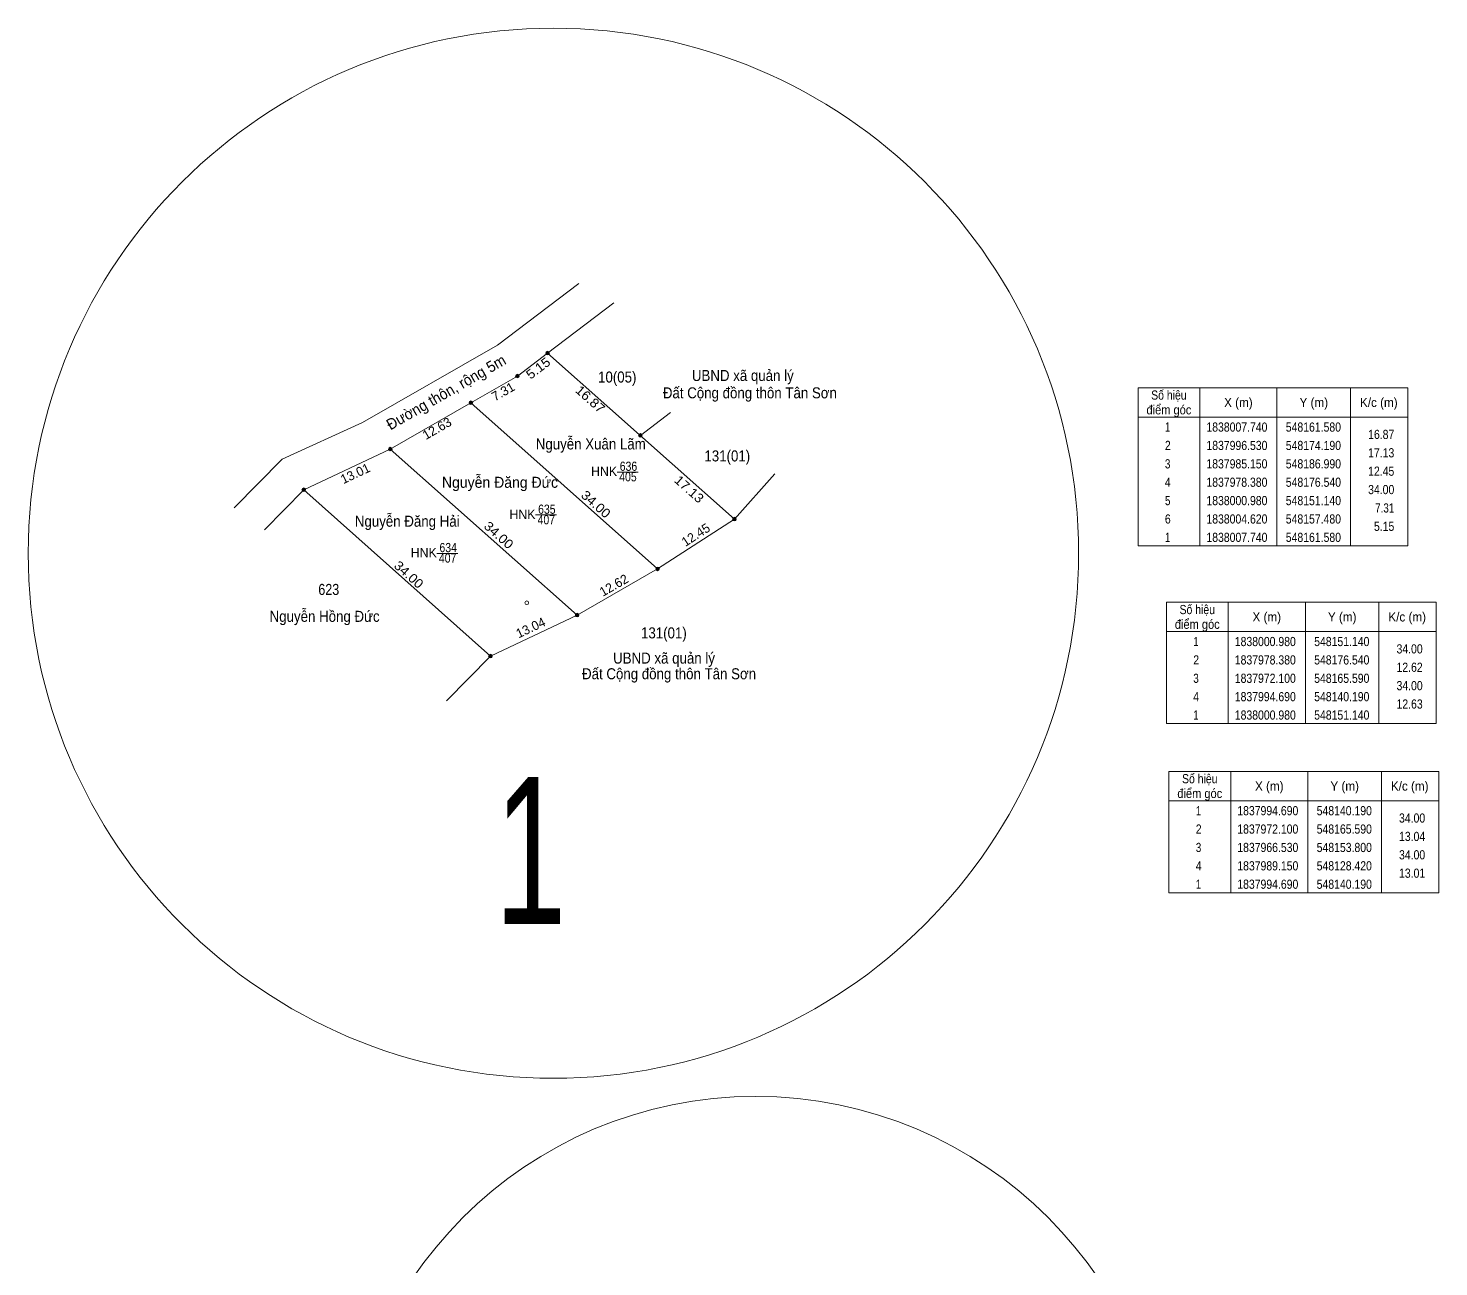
# Model space of a CAD drawing. Header units: metres. Extents: x 546991 to 548960, y 1836850 to 1838398.
# Drawn here: x 548091 to 548282.8, y 1837883.5 to 1838051.9 of the extents above; entities that cross this region are included whole.
import ezdxf
from ezdxf.enums import TextEntityAlignment as Align

# ---------------------------------------------------------------- set-up
doc = ezdxf.new("R2010")
doc.units = ezdxf.units.M
doc.header["$LTSCALE"] = 0.7
doc.linetypes.add('SHORT_DASHED', pattern=[2.7, 1.5, -1.2])
for name, color, linetype, lineweight in [('1', 7, 'SHORT_DASHED', 13), ('10', 7, 'Continuous', 13), ('11', 7, 'Continuous', 13), ('13', 7, 'Continuous', 13), ('2', 7, 'Continuous', 13), ('55', 7, 'Continuous', 13), ('63', 7, 'Continuous', 13)]:
    doc.layers.add(name, color=color, linetype=linetype, lineweight=lineweight)

msp = doc.modelspace()

# ---------------------------------------------------------------- hatches: boundary and pattern name
at = {"layer": '13'}
for points in [[(548161.83, 1838007.74, 1), (548161.33, 1838007.74, 1)], [(548157.73, 1838004.62, 1), (548157.23, 1838004.62, 1)], [(548151.39, 1838000.98, 1), (548150.89, 1838000.98, 1)], [(548174.44, 1837996.53, 1), (548173.94, 1837996.53, 1)], [(548140.44, 1837994.69, 1), (548139.94, 1837994.69, 1)], [(548128.67, 1837989.15, 1), (548128.17, 1837989.15, 1)], [(548187.24, 1837985.15, 1), (548186.74, 1837985.15, 1)], [(548176.79, 1837978.38, 1), (548176.29, 1837978.38, 1)], [(548165.84, 1837972.1, 1), (548165.34, 1837972.1, 1)], [(548154.05, 1837966.53, 1), (548153.55, 1837966.53, 1)]]:
    msp.add_hatch(color=256, dxfattribs=at).paths.add_polyline_path(points)
at = {"layer": '2'}
for points in [[(548161.705, 1838007.74, 1), (548161.455, 1838007.74, 1)], [(548157.605, 1838004.62, 1), (548157.355, 1838004.62, 1)], [(548151.265, 1838000.98, 1), (548151.015, 1838000.98, 1)], [(548174.315, 1837996.53, 1), (548174.065, 1837996.53, 1)], [(548140.315, 1837994.69, 1), (548140.065, 1837994.69, 1)], [(548128.545, 1837989.15, 1), (548128.295, 1837989.15, 1)], [(548187.115, 1837985.15, 1), (548186.865, 1837985.15, 1)], [(548176.665, 1837978.38, 1), (548176.415, 1837978.38, 1)], [(548165.715, 1837972.1, 1), (548165.465, 1837972.1, 1)], [(548153.925, 1837966.53, 1), (548153.675, 1837966.53, 1)]]:
    msp.add_hatch(color=256, dxfattribs=at).paths.add_polyline_path(points)

# ---------------------------------------------------------------- linework, layer by layer
at = {"layer": '10'}
for p, q in [((548161.58, 1838007.74), (548186.99, 1837985.15)), ((548151.14, 1838000.98), (548176.54, 1837978.38)), ((548174.19, 1837996.53), (548178.27, 1837999.65)), ((548140.19, 1837994.69), (548165.59, 1837972.1)), ((548118.97, 1837986.67), (548125.5, 1837993.32)), ((548192.47, 1837991.31), (548186.99, 1837985.15)), ((548123.08, 1837983.71), (548128.42, 1837989.15)), ((548128.42, 1837989.15), (548153.8, 1837966.53)), ((548147.82, 1837960.43), (548153.8, 1837966.53))]:
    msp.add_line(p, q, dxfattribs=at)
at = {"layer": '11'}
for p, q in [((548140.19, 1837994.69), (548151.14, 1838000.98)), ((548176.54, 1837978.38), (548165.59, 1837972.1))]:
    msp.add_line(p, q, dxfattribs=at)
at = {"layer": '13'}
for p, q in [((548171.05, 1837991.55), (548173.91, 1837991.55)), ((548159.95, 1837985.72), (548162.81, 1837985.72)), ((548146.53, 1837980.49), (548149.39, 1837980.49))]:
    msp.add_line(p, q, dxfattribs=at)
for centre in [(548161.58, 1838007.74), (548157.48, 1838004.62), (548151.14, 1838000.98), (548174.19, 1837996.53), (548140.19, 1837994.69), (548128.42, 1837989.15), (548186.99, 1837985.15), (548176.54, 1837978.38), (548165.59, 1837972.1), (548153.8, 1837966.53)]:
    msp.add_circle(centre, 0.25, dxfattribs=at)
at = {"layer": '2'}
for p, q in [((548250.26, 1838003.02), (548250.26, 1837981.52)), ((548260.76, 1838003.02), (548260.76, 1837981.52)), ((548270.76, 1838003.02), (548270.76, 1837981.52)), ((548241.86, 1837999.02), (548278.56, 1837999.02)), ((548254.12, 1837973.85), (548254.12, 1837957.35)), ((548264.62, 1837973.85), (548264.62, 1837957.35)), ((548274.62, 1837973.85), (548274.62, 1837957.35)), ((548245.72, 1837969.85), (548282.42, 1837969.85)), ((548254.46, 1837950.84), (548254.46, 1837934.34)), ((548264.96, 1837950.84), (548264.96, 1837934.34)), ((548274.96, 1837950.84), (548274.96, 1837934.34)), ((548246.06, 1837946.84), (548282.76, 1837946.84))]:
    msp.add_line(p, q, dxfattribs=at)
for points in [[(548241.86, 1838003.02), (548278.56, 1838003.02), (548278.56, 1837981.52), (548241.86, 1837981.52)], [(548245.72, 1837973.85), (548282.42, 1837973.85), (548282.42, 1837957.35), (548245.72, 1837957.35)], [(548246.06, 1837950.84), (548282.76, 1837950.84), (548282.76, 1837934.34), (548246.06, 1837934.34)]]:
    msp.add_lwpolyline(points, close=True, dxfattribs=at)
for centre in [(548161.58, 1838007.74), (548157.48, 1838004.62), (548151.14, 1838000.98), (548174.19, 1837996.53), (548140.19, 1837994.69), (548128.42, 1837989.15), (548186.99, 1837985.15), (548176.54, 1837978.38), (548165.59, 1837972.1), (548153.8, 1837966.53)]:
    msp.add_circle(centre, 0.125, dxfattribs=at)
at = {"layer": '55'}
for p, q in [((548161.58, 1838007.74), (548170.58, 1838014.57)), ((548128.42, 1837989.15), (548140.19, 1837994.69)), ((548176.54, 1837978.38), (548186.99, 1837985.15)), ((548153.8, 1837966.53), (548165.59, 1837972.1))]:
    msp.add_line(p, q, dxfattribs=at)
for points in [[(548125.5, 1837993.32), (548136.41, 1837998.29), (548154.76, 1838008.83), (548165.81, 1838017.22)], [(548151.14, 1838000.98), (548157.48, 1838004.62), (548161.58, 1838007.74)]]:
    msp.add_lwpolyline(points, dxfattribs=at)
at = {"layer": '63'}
for centre, radius in [((548162.37, 1837980.51), 71.4178), ((548158.74, 1837973.77), 0.25), ((548189.84, 1837850.34), 56.2886)]:
    msp.add_circle(centre, radius, dxfattribs=at)

# ---------------------------------------------------------------- texts
at = {"layer": '1', "width": 0.85}
for s, p in [('636', (548172.575, 1837991.72)), ('405', (548172.505, 1837990.29)), ('635', (548161.475, 1837985.88)), ('407', (548161.405, 1837984.45)), ('634', (548148.06, 1837980.66)), ('407', (548147.985, 1837979.23))]:
    msp.add_text(s, height=1.25, dxfattribs=at).set_placement(p, align=Align.CENTER)
at = {"layer": '1'}
for p in [(548169.255, 1837991.03), (548158.155, 1837985.19), (548144.735, 1837979.97)]:
    msp.add_text('HNK', height=1.25, dxfattribs=at).set_placement(p, align=Align.CENTER)
at = {"layer": '10'}
for s, width, p in [('10(05)', 0.9, (548168.44, 1838003.73)), ('UBND xã quản lý', 0.9, (548181.2, 1838003.94)), ('Đất Cộng đồng thôn Tân Sơn', 0.9, (548177.25, 1838001.58)), ('Nguyễn Xuân Lãm', 0.9, (548159.97, 1837994.63)), ('131(01)', 0.9, (548182.9, 1837993)), ('Nguyễn Đăng Đức', 0.95, (548147.21, 1837989.41)), ('Nguyễn Đăng Hải', 0.9, (548135.37, 1837984.12)), ('623', 0.85, (548130.4, 1837974.84)), ('Nguyễn Hồng Đức', 0.9, (548123.78, 1837971.18)), ('131(01)', 0.9, (548174.28, 1837968.93)), ('UBND xã quản lý', 0.9, (548170.49, 1837965.5)), ('Đất Cộng đồng thôn Tân Sơn', 0.9, (548166.26, 1837963.37))]:
    msp.add_text(s, height=1.5, dxfattribs=dict(at, width=width)).set_placement(p)
at = {"layer": '11', "width": 0.95}
msp.add_text('Đường thôn, rộng 5m', height=1.5, rotation=29.872, dxfattribs=at).set_placement((548148.1464, 1838001.765), align=Align.CENTER)
at = {"layer": '2', "width": 1.1}
for s, rotation, p in [('5.15', 37.27, (548160.6765, 1838005.1836)), ('16.87', 318.364, (548166.9648, 1838000.9901)), ('17.13', 318.361, (548180.4147, 1837988.7588)), ('34.00', 318.338, (548167.7296, 1837986.7155)), ('34.00', 318.351, (548154.5247, 1837982.5117)), ('34.00', 318.291, (548142.2892, 1837977.1432))]:
    msp.add_text(s, height=1.25, rotation=rotation, dxfattribs=at).set_placement(p, align=Align.CENTER)
at = {"layer": '2'}
for s, rotation, p in [('7.31', 29.862, (548155.8388, 1838001.9533)), ('12.63', 29.874, (548146.8437, 1837996.9448)), ('13.01', 25.206, (548135.6938, 1837990.7879)), ('12.45', 32.937, (548182.0652, 1837982.4954)), ('12.62', 29.835, (548170.9041, 1837975.6205)), ('13.04', 25.288, (548159.538, 1837969.8214))]:
    msp.add_text(s, height=1.25, rotation=rotation, dxfattribs=at).set_placement(p, align=Align.CENTER)
for s, width, p in [('Số hiệu', 0.85, (548246.06, 1838001.4)), ('điểm góc', 0.9, (548246.06, 1837999.4)), ('X (m)', 0.95, (548255.51, 1838000.4)), ('Y (m)', 0.95, (548265.765, 1838000.4)), ('K/c (m)', 0.95, (548274.605, 1838000.4)), (' 1', 0.75, (548245.71, 1837997.05)), ('1838007.740', 0.85, (548255.31, 1837997.05)), ('548161.580', 0.85, (548265.71, 1837997.05)), (' 2', 0.85, (548245.715, 1837994.55)), ('1837996.530', 0.85, (548255.31, 1837994.55)), ('548174.190', 0.85, (548265.71, 1837994.55)), (' 3', 0.8, (548245.705, 1837992.05)), ('1837985.150', 0.85, (548255.31, 1837992.05)), ('548186.990', 0.85, (548265.71, 1837992.05)), (' 4', 0.85, (548245.71, 1837989.55)), ('1837978.380', 0.85, (548255.31, 1837989.55)), ('548176.540', 0.85, (548265.71, 1837989.55)), (' 5', 0.8, (548245.715, 1837987.05)), ('1838000.980', 0.85, (548255.31, 1837987.05)), ('548151.140', 0.85, (548265.71, 1837987.05)), (' 6', 0.85, (548245.715, 1837984.55)), ('1838004.620', 0.85, (548255.31, 1837984.55)), ('548157.480', 0.85, (548265.71, 1837984.55)), (' 1', 0.75, (548245.71, 1837982.05)), ('1838007.740', 0.85, (548255.31, 1837982.05)), ('548161.580', 0.85, (548265.71, 1837982.05)), ('Số hiệu', 0.85, (548249.92, 1837972.23)), ('điểm góc', 0.9, (548249.92, 1837970.23)), ('X (m)', 0.95, (548259.37, 1837971.23)), ('Y (m)', 0.95, (548269.625, 1837971.23)), ('K/c (m)', 0.95, (548278.465, 1837971.23)), (' 1', 0.75, (548249.57, 1837967.88)), ('1838000.980', 0.85, (548259.17, 1837967.88)), ('548151.140', 0.85, (548269.57, 1837967.88)), (' 2', 0.85, (548249.575, 1837965.38)), ('1837978.380', 0.85, (548259.17, 1837965.38)), ('548176.540', 0.85, (548269.57, 1837965.38)), (' 3', 0.8, (548249.565, 1837962.88)), ('1837972.100', 0.85, (548259.17, 1837962.88)), ('548165.590', 0.85, (548269.57, 1837962.88)), (' 4', 0.85, (548249.57, 1837960.38)), ('1837994.690', 0.85, (548259.17, 1837960.38)), ('548140.190', 0.85, (548269.57, 1837960.38)), (' 1', 0.75, (548249.57, 1837957.88)), ('1838000.980', 0.85, (548259.17, 1837957.88)), ('548151.140', 0.85, (548269.57, 1837957.88)), ('Số hiệu', 0.85, (548250.26, 1837949.22)), ('điểm góc', 0.9, (548250.26, 1837947.22)), ('X (m)', 0.95, (548259.71, 1837948.22)), ('Y (m)', 0.95, (548269.965, 1837948.22)), ('K/c (m)', 0.95, (548278.805, 1837948.22)), (' 1', 0.75, (548249.91, 1837944.87)), ('1837994.690', 0.85, (548259.51, 1837944.87)), ('548140.190', 0.85, (548269.91, 1837944.87)), (' 2', 0.85, (548249.915, 1837942.37)), ('1837972.100', 0.85, (548259.51, 1837942.37)), ('548165.590', 0.85, (548269.91, 1837942.37)), (' 3', 0.8, (548249.905, 1837939.87)), ('1837966.530', 0.85, (548259.51, 1837939.87)), ('548153.800', 0.85, (548269.91, 1837939.87)), (' 4', 0.85, (548249.91, 1837937.37)), ('1837989.150', 0.85, (548259.51, 1837937.37)), ('548128.420', 0.85, (548269.91, 1837937.37)), (' 1', 0.75, (548249.91, 1837934.87)), ('1837994.690', 0.85, (548259.51, 1837934.87)), ('548140.190', 0.85, (548269.91, 1837934.87))]:
    msp.add_text(s, height=1.25, dxfattribs=dict(at, width=width)).set_placement(p, align=Align.CENTER)
for s, width, p in [('16.87', 0.85, (548276.71, 1837996.05)), ('17.13', 0.85, (548276.71, 1837993.55)), ('12.45', 0.85, (548276.71, 1837991.05)), ('34.00', 0.85, (548276.71, 1837988.55)), ('7.31', 0.8, (548276.71, 1837986.05)), ('5.15', 0.85, (548276.71, 1837983.55)), ('34.00', 0.85, (548280.57, 1837966.88)), ('12.62', 0.85, (548280.57, 1837964.38)), ('34.00', 0.85, (548280.57, 1837961.88)), ('12.63', 0.85, (548280.57, 1837959.38)), ('34.00', 0.85, (548280.91, 1837943.87)), ('13.04', 0.85, (548280.91, 1837941.37)), ('34.00', 0.85, (548280.91, 1837938.87)), ('13.01', 0.85, (548280.91, 1837936.37))]:
    msp.add_text(s, height=1.25, dxfattribs=dict(at, width=width)).set_placement(p, align=Align.RIGHT)
at = {"layer": '63', "width": 0.65}
msp.add_text('1', height=20, dxfattribs=at).set_placement((548159.26, 1837930.06), align=Align.CENTER)

doc.saveas('drawing.dxf')
